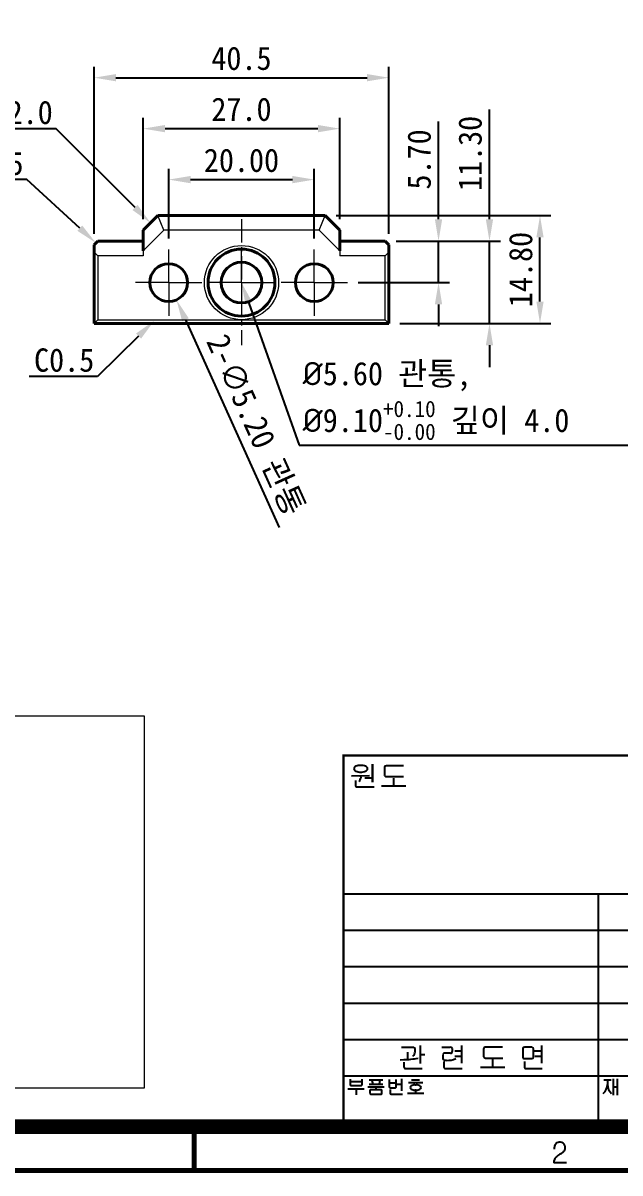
# Model space of a CAD drawing. Header units: millimetres. Extents: x 20 to 420, y 20 to 297.
# Drawn here: x 104 to 186, y 19.6 to 177.6 of the extents above; entities that cross this region are included whole.
import ezdxf
from ezdxf import colors
from ezdxf.entities.mleader import LeaderData, LeaderLine
from ezdxf.math import Vec2, Vec3

# ---------------------------------------------------------------- set-up
doc = ezdxf.new("R2010")
doc.units = ezdxf.units.MM
doc.linetypes.add('CENTERX2', pattern=[20.32, 12.7, -2.54, 2.54, -2.54])
doc.layers.get('0').update_dxf_attribs({"color": 6})
doc.layers.add('0 @ 1', color=6, linetype='Continuous')
for name, color, linetype, lineweight in [('CENTER', 1, 'CENTERX2', 9), ('DIM', 2, 'Continuous', 9), ('OUTLINE', 3, 'Continuous', 40), ('숨은선', 253, 'Continuous', 20)]:
    doc.layers.add(name, color=color, linetype=linetype, lineweight=lineweight)
doc.styles.get("Standard").update_dxf_attribs({"font": '', "height": 3.2})
doc.styles.get('Standard').set_extended_font_data('GulimChe')
doc.dimstyles.new('척도 1배 - (x.x)', dxfattribs={"dimtxt": 3.2, "dimasz": 3, "dimexe": 1.5, "dimexo": 1.5, "dimgap": 1, "dimtad": 1, "dimdec": 1, "dimzin": 0, "dimdsep": 46, "dimtxsty": 'Standard', "dimcen": 0, "dimclrd": 2, "dimclre": 2, "dimclrt": 2, "dimadec": 0, "dimazin": 0, "dimtfac": 0.75, "dimtdec": 1, "dimtmove": 0, "dimatfit": 0, "dimfxl": 1, "dimtfill": 1, "dimtolj": 1, "dimtzin": 0, "dimarcsym": 0})
doc.dimstyles.new('척도 1배 - (x.xx)', dxfattribs={"dimtxt": 3.2, "dimasz": 3, "dimexe": 1.5, "dimexo": 1.5, "dimgap": 1, "dimtad": 1, "dimzin": 0, "dimdsep": 46, "dimtxsty": 'Standard', "dimcen": 0, "dimclrd": 2, "dimclre": 2, "dimclrt": 2, "dimadec": 0, "dimazin": 0, "dimtfac": 0.75, "dimtmove": 0, "dimatfit": 0, "dimfxl": 1, "dimtfill": 1, "dimtolj": 1, "dimtzin": 0, "dimarcsym": 0})

# ---------------------------------------------------------------- blocks, each defined once
blk = doc.blocks.new('SW_CENTERMARKSYMBOL_0')
at = {"color": 0, "linetype": 'Continuous', "lineweight": 0}
for p, q in [((0, 2.5), (0, 4.55)), ((0, 0), (0, 2.5)), ((-2.5, 0), (-4.55, 0)), ((0, 0), (-2.5, 0)), ((0, 0), (0, -2.5)), ((0, 0), (2.5, 0)), ((2.5, 0), (4.55, 0)), ((0, -2.5), (0, -4.55))]:
    blk.add_line(p, q, dxfattribs=at)
blk = doc.blocks.new('SW_CENTERMARKSYMBOL_1')
at = {"color": 0, "linetype": 'Continuous', "lineweight": 0}
for p, q in [((0, 2.5), (0, 4.55)), ((0, 0), (0, 2.5)), ((-2.5, 0), (-4.55, 0)), ((0, 0), (-2.5, 0)), ((0, 0), (0, -2.5)), ((0, 0), (2.5, 0)), ((2.5, 0), (4.55, 0)), ((0, -2.5), (0, -4.55))]:
    blk.add_line(p, q, dxfattribs=at)
blk = doc.blocks.new('SW_CENTERMARKSYMBOL_2')
at = {"color": 0, "linetype": 'Continuous', "lineweight": 0}
for p, q in [((0, 2.5), (0, 4.55)), ((0, 0), (0, 2.5)), ((-2.5, 0), (-4.55, 0)), ((0, 0), (-2.5, 0)), ((0, 0), (0, -2.5)), ((0, 0), (2.5, 0)), ((2.5, 0), (4.55, 0)), ((0, -2.5), (0, -4.55))]:
    blk.add_line(p, q, dxfattribs=at)
blk = doc.blocks.new('*D5')
at = {"layer": 'Defpoints', "color": 0, "ltscale": 0.5, "transparency": 16777216}
for p in [(143.99, 156.12), (123.99, 146.52), (143.99, 146.52)]:
    blk.add_point(p, dxfattribs=at)
at = {"layer": 'DIM', "color": 2, "lineweight": -2, "ltscale": 0.5, "transparency": 16777216}
for p, q in [((123.99, 148.02), (123.99, 157.62)), ((143.99, 148.02), (143.99, 157.62)), ((126.99, 156.12), (140.99, 156.12))]:
    blk.add_line(p, q, dxfattribs=at)
at = {"layer": 'DIM', "color": 2, "ltscale": 0.5, "transparency": 16777216}
for points in [[(126.99, 156.62), (126.99, 155.62), (123.99, 156.12)], [(140.99, 156.62), (140.99, 155.62), (143.99, 156.12)]]:
    blk.add_solid(points, dxfattribs=at)
at = {"layer": 'DIM', "color": 2, "ltscale": 0.5, "transparency": 16777216, "insert": (133.99, 158.75), "char_height": 3.2, "attachment_point": 5, "bg_fill": 3, "box_fill_scale": 1.1, "bg_fill_color": 256, "bg_fill_true_color": 13158600, "bg_fill_transparency": 0}
blk.add_mtext('\\A1;20.00', dxfattribs=at)
blk = doc.blocks.new('*D6')
at = {"layer": 'Defpoints', "color": 0, "ltscale": 0.5, "transparency": 16777216}
for p in [(154.24, 170.12), (113.74, 147.17), (154.24, 147.17)]:
    blk.add_point(p, dxfattribs=at)
at = {"layer": 'DIM', "color": 2, "lineweight": -2, "ltscale": 0.5, "transparency": 16777216}
for p, q in [((113.74, 148.67), (113.74, 171.62)), ((154.24, 148.67), (154.24, 171.62)), ((116.74, 170.12), (151.24, 170.12))]:
    blk.add_line(p, q, dxfattribs=at)
at = {"layer": 'DIM', "color": 2, "ltscale": 0.5, "transparency": 16777216}
for points in [[(116.74, 170.62), (116.74, 169.62), (113.74, 170.12)], [(151.24, 170.62), (151.24, 169.62), (154.24, 170.12)]]:
    blk.add_solid(points, dxfattribs=at)
at = {"layer": 'DIM', "color": 2, "ltscale": 0.5, "transparency": 16777216, "insert": (133.99, 172.76), "char_height": 3.2, "attachment_point": 5, "bg_fill": 3, "box_fill_scale": 1.1, "bg_fill_color": 256, "bg_fill_true_color": 13158600, "bg_fill_transparency": 0}
blk.add_mtext('\\A1;40.5', dxfattribs=at)
blk = doc.blocks.new('*D7')
at = {"layer": 'Defpoints', "color": 0, "ltscale": 0.5, "transparency": 16777216}
for p in [(122.93, 144.34), (125.06, 139.6)]:
    blk.add_point(p, dxfattribs=at)
at = {"layer": 'DIM', "color": 2, "lineweight": -2, "ltscale": 0.5, "transparency": 16777216}
blk.add_line((126.29, 136.86), (139.16, 108.31), dxfattribs=at)
at = {"layer": 'DIM', "color": 2, "ltscale": 0.5, "transparency": 16777216}
blk.add_solid([(126.75, 137.07), (125.84, 136.66), (125.06, 139.6)], dxfattribs=at)
at = {"layer": 'DIM', "color": 2, "ltscale": 0.5, "transparency": 16777216, "insert": (135.88, 122.36), "char_height": 3.2, "attachment_point": 5, "rotation": 294.2519, "bg_fill": 3, "box_fill_scale": 1.1, "bg_fill_color": 256, "bg_fill_true_color": 13158600, "bg_fill_transparency": 0}
blk.add_mtext('\\A1;2-∅5.20 관통', dxfattribs=at)
blk = doc.blocks.new('*D8')
at = {"layer": 'Defpoints', "color": 0, "ltscale": 0.5, "transparency": 16777216}
for p in [(153.74, 147.67), (161.06, 147.67), (148.54, 141.97)]:
    blk.add_point(p, dxfattribs=at)
at = {"layer": 'DIM', "color": 2, "lineweight": -2, "ltscale": 0.5, "transparency": 16777216}
for p, q in [((161.06, 150.67), (161.06, 164.12)), ((155.24, 147.67), (162.56, 147.67)), ((161.06, 141.97), (161.06, 147.67)), ((150.04, 141.97), (162.56, 141.97)), ((161.06, 138.97), (161.06, 135.97))]:
    blk.add_line(p, q, dxfattribs=at)
at = {"layer": 'DIM', "color": 2, "ltscale": 0.5, "transparency": 16777216}
for points in [[(160.56, 150.67), (161.56, 150.67), (161.06, 147.67)], [(160.56, 138.97), (161.56, 138.97), (161.06, 141.97)]]:
    blk.add_solid(points, dxfattribs=at)
at = {"layer": 'DIM', "color": 2, "ltscale": 0.5, "transparency": 16777216, "insert": (158.42, 158.89), "char_height": 3.2, "attachment_point": 5, "rotation": 90, "bg_fill": 3, "box_fill_scale": 1.1, "bg_fill_color": 256, "bg_fill_true_color": 13158600, "bg_fill_transparency": 0}
blk.add_mtext('\\A1;5.70', dxfattribs=at)
blk = doc.blocks.new('*D9')
at = {"layer": 'Defpoints', "color": 0, "ltscale": 0.5, "transparency": 16777216}
for p in [(153.74, 147.67), (168.06, 147.67), (154.24, 136.37)]:
    blk.add_point(p, dxfattribs=at)
at = {"layer": 'DIM', "color": 2, "lineweight": -2, "ltscale": 0.5, "transparency": 16777216}
for p, q in [((168.06, 150.67), (168.06, 165.75)), ((155.24, 147.67), (169.56, 147.67)), ((168.06, 136.37), (168.06, 147.67)), ((155.74, 136.37), (169.56, 136.37)), ((168.06, 133.37), (168.06, 130.37))]:
    blk.add_line(p, q, dxfattribs=at)
at = {"layer": 'DIM', "color": 2, "ltscale": 0.5, "transparency": 16777216}
for points in [[(167.56, 150.67), (168.56, 150.67), (168.06, 147.67)], [(167.56, 133.37), (168.56, 133.37), (168.06, 136.37)]]:
    blk.add_solid(points, dxfattribs=at)
at = {"layer": 'DIM', "color": 2, "ltscale": 0.5, "transparency": 16777216, "insert": (165.42, 159.71), "char_height": 3.2, "attachment_point": 5, "rotation": 90, "bg_fill": 3, "box_fill_scale": 1.1, "bg_fill_color": 256, "bg_fill_true_color": 13158600, "bg_fill_transparency": 0}
blk.add_mtext('\\A1;11.30', dxfattribs=at)
blk = doc.blocks.new('A-3_규격도면_동인광학')
for p, q in [((131.98, 53.34), (131.98, 55.81)), ((131.98, 55.81), (131.98, 53.34)), ((133.64, 55.39), (133.64, 54.33)), ((136.23, 55.6), (133.86, 55.6)), ((129.11, 54.2), (131.59, 54.27)), ((130.36, 54.23), (130.37, 53.91)), ((131.98, 53.87), (130.96, 53.87)), ((133.89, 54.1), (136.27, 54.1)), ((134.88, 53.9), (134.88, 52.86)), ((129.66, 53.56), (129.66, 52.9)), ((129.87, 52.68), (132.24, 52.68)), ((133.22, 52.86), (136.55, 52.86)), ((128, 38), (198, 38)), ((163, 38), (163, 7)), ((128, 33), (198, 33)), ((128, 28), (198, 28)), ((128, 23), (198, 23)), ((128, 18), (198, 18)), ((135.98, 16.93), (137.61, 16.93)), ((136.81, 16.25), (136.81, 15.24)), ((138.54, 17.16), (138.54, 14.69)), ((139.19, 15.89), (138.54, 15.89)), ((141.51, 16.95), (142.68, 16.95)), ((141.65, 15.95), (141.65, 15.38)), ((142.72, 16.12), (141.88, 16.12)), ((142.95, 16.76), (142.95, 16.34)), ((143.29, 16.45), (144.21, 16.45)), ((144.21, 17.16), (144.21, 14.72)), ((147.25, 16.73), (147.25, 15.67)), ((149.84, 16.94), (147.47, 16.94)), ((152.64, 16.75), (152.64, 15.56)), ((153.9, 16.94), (152.85, 16.94)), ((154.09, 15.56), (154.09, 16.72)), ((154.26, 16.45), (155.19, 16.45)), ((155.19, 17.16), (155.19, 14.72)), ((135.78, 15.21), (136.3, 15.22)), ((136.3, 14.87), (136.3, 14.23)), ((141.79, 14.95), (141.79, 14.23)), ((141.83, 15.14), (142.16, 15.13)), ((143.29, 15.71), (144.21, 15.71)), ((147.5, 15.44), (149.88, 15.44)), ((148.49, 15.23), (148.49, 14.2)), ((152.84, 15.37), (153.88, 15.37)), ((152.86, 14.95), (152.86, 14.23)), ((154.27, 15.71), (155.19, 15.71)), ((128, 13), (198, 13)), ((136.56, 14.01), (138.83, 14.01)), ((142.04, 14.01), (144.32, 14.01)), ((146.83, 14.2), (150.16, 14.2)), ((153.11, 14.01), (155.29, 14.01)), ((128.62, 11.22), (130.85, 11.22)), ((128.91, 12.54), (128.91, 11.79)), ((128.91, 12.2), (130.56, 12.2)), ((129.05, 11.66), (130.43, 11.66)), ((129.74, 11.22), (129.74, 10.37)), ((130.56, 11.82), (130.56, 12.54)), ((131.35, 11.49), (133.58, 11.49)), ((131.53, 12.47), (133.39, 12.47)), ((131.53, 11.84), (133.39, 11.84)), ((133.17, 11.09), (131.76, 11.09)), ((131.9, 12.37), (132.02, 11.84)), ((132.46, 11.49), (132.46, 11.09)), ((133.02, 12.36), (132.9, 11.84)), ((134.27, 12.51), (134.27, 11.49)), ((134.27, 12.05), (135.24, 12.05)), ((134.4, 11.37), (135.13, 11.37)), ((134.41, 11.1), (134.41, 10.59)), ((135.24, 11.52), (135.24, 12.51)), ((135.37, 11.87), (135.96, 11.87)), ((135.96, 12.58), (135.96, 10.96)), ((136.95, 12.09), (138.89, 12.09)), ((137.37, 12.45), (138.47, 12.45)), ((137.82, 11.76), (137.91, 11.76)), ((137.91, 11.76), (138, 11.76)), ((163.75, 12.44), (164.78, 12.44)), ((164.26, 12.44), (164.26, 11.82)), ((165.05, 12.59), (165.05, 10.36)), ((165.05, 11.47), (165.59, 11.47)), ((165.59, 12.59), (165.59, 10.36)), ((131.64, 10.99), (131.64, 10.59)), ((131.8, 10.49), (133.17, 10.49)), ((133.29, 10.62), (133.29, 10.99)), ((134.54, 10.49), (136.13, 10.49)), ((136.81, 10.6), (139.03, 10.6)), ((137.91, 11.04), (137.82, 11.04)), ((138, 11.04), (137.91, 11.04)), ((137.91, 11.04), (137.91, 10.6)), ((156.98, 2.93), (156.98, 3.2)), ((157.84, 2.3), (157.74, 2.24)), ((158.18, 2.54), (157.84, 2.3)), ((158.26, 2.6), (158.18, 2.54)), ((156.9, 1.07), (158.65, 1.07))]:
    blk.add_line(p, q)
for points, const_width in [([(0, 0), (0, 277), (400, 277), (400, 0)], 0.7), ([(21, 6), (21, 271), (394, 271), (394, 6)], 2)]:
    blk.add_lwpolyline(points, close=True, dxfattribs=dict(const_width=const_width))
for points, const_width in [([(128, 7), (128, 57), (393, 57)], 0.3), ([(107.5, 0), (107.5, 6.67)], 0.7)]:
    blk.add_lwpolyline(points, dxfattribs=dict(const_width=const_width))
for centre, radius, start, end in [((129.85, 55.13), 0.429, 109.7033, 172.0326), ((130.37, 53.68), 1.97, 90, 109.7033), ((130.37, 53.68), 1.97, 70.2967, 90), ((130.89, 55.13), 0.429, 7.9674, 70.2967), ((133.86, 55.39), 0.217, 90, 179.9617), ((129.85, 55.24), 0.429, 187.9674, 250.2967), ((130.37, 56.69), 1.97, 250.2967, 270), ((129.76, 53.89), 0.602, 313.5964, 1.5108), ((130.37, 56.69), 1.97, 270, 289.7033), ((130.89, 55.24), 0.429, 289.7033, 352.0326), ((133.87, 54.33), 0.23, 180, 273.1332), ((129.87, 52.9), 0.216, 180, 270.036), ((136.77, 16.42), 1.07, 316.4472, 354.1416), ((137.61, 16.7), 0.224, 5.8584, 90), ((135.83, 16.52), 2.01, 354.1416, 5.8584), ((141.88, 15.88), 0.243, 90, 162.7327), ((142.68, 16.66), 0.29, 19.9366, 90), ((142.73, 16.34), 0.223, 268.9289, 0), ((147.47, 16.73), 0.217, 90, 179.9617), ((152.85, 16.73), 0.211, 90, 174.1511), ((153.87, 16.72), 0.223, 0, 81.4867), ((136.15, 25.5), 10.28, 270.7952, 281.7846), ((136.52, 14.23), 0.218, 180, 278.834), ((141.89, 15.38), 0.247, 180, 255.9206), ((142.01, 14.23), 0.218, 180, 278.834), ((142.27, 17.94), 2.82, 267.8535, 294.1102), ((147.48, 15.67), 0.23, 180, 273.1332), ((152.83, 15.56), 0.198, 180, 272.2398), ((153.08, 14.23), 0.218, 180, 278.834), ((153.88, 15.58), 0.214, 270, 355.6406), ((129.04, 11.79), 0.131, 180, 274.282), ((130.43, 11.79), 0.133, 270, 11.7778), ((131.76, 10.97), 0.125, 90, 169.1835), ((133.18, 10.99), 0.103, 0, 98.8347), ((134.39, 11.49), 0.12, 180, 277.6654), ((135.13, 11.5), 0.121, 270, 11.0214), ((137.46, 11.37), 0.306, 117.2376, 174.097), ((137.46, 11.43), 0.306, 185.903, 242.7624), ((137.82, 10.66), 1.1, 90, 117.2376), ((137.82, 12.14), 1.1, 242.7624, 270), ((138, 10.66), 1.1, 62.7624, 90), ((138, 12.14), 1.1, 270, 297.2376), ((138.37, 11.37), 0.306, 5.903, 62.7624), ((138.37, 11.43), 0.306, 297.2376, 354.097), ((162.62, 11.82), 1.64, 310.6997, 0), ((165.87, 11.82), 1.61, 180, 230.1829), ((131.75, 10.59), 0.108, 180, 296.3016), ((133.17, 10.61), 0.119, 270, 7.5903), ((134.52, 10.59), 0.105, 180, 284.5405), ((157.65, 3.2), 0.675, 135.3614, 180), ((157.57, 3.28), 0.56, 116.1126, 135.3614), ((157.74, 2.93), 0.951, 75.511, 116.1126), ((157.84, 3.3), 0.566, 52.7857, 75.511), ((157.74, 3.16), 0.74, 352.4081, 52.7857), ((157.65, 1.28), 0.705, 132.8749, 161.3803), ((159.75, -0.98), 3.8, 121.9901, 132.8749), ((157.61, 3.18), 0.862, 318.1085, 352.4081), ((158.42, 1.02), 1.52, 161.3803, 178.4124)]:
    blk.add_arc(centre, radius, start, end)
blk = doc.blocks.new('*D15')
at = {"layer": 'Defpoints', "color": 0, "ltscale": 0.5, "transparency": 16777216}
for p in [(147.49, 163.12), (120.49, 149.17), (147.49, 149.17)]:
    blk.add_point(p, dxfattribs=at)
at = {"layer": 'DIM', "color": 2, "lineweight": -2, "ltscale": 0.5, "transparency": 16777216}
for p, q in [((120.49, 150.67), (120.49, 164.62)), ((147.49, 150.67), (147.49, 164.62)), ((123.49, 163.12), (144.49, 163.12))]:
    blk.add_line(p, q, dxfattribs=at)
at = {"layer": 'DIM', "color": 2, "ltscale": 0.5, "transparency": 16777216}
for points in [[(123.49, 163.62), (123.49, 162.62), (120.49, 163.12)], [(144.49, 163.62), (144.49, 162.62), (147.49, 163.12)]]:
    blk.add_solid(points, dxfattribs=at)
at = {"layer": 'DIM', "color": 2, "ltscale": 0.5, "transparency": 16777216, "insert": (133.99, 165.76), "char_height": 3.2, "attachment_point": 5, "bg_fill": 3, "box_fill_scale": 1.1, "bg_fill_color": 256, "bg_fill_true_color": 13158600, "bg_fill_transparency": 0}
blk.add_mtext('\\A1;27.0', dxfattribs=at)
blk = doc.blocks.new('*D16')
at = {"layer": 'Defpoints', "color": 0, "ltscale": 0.5, "transparency": 16777216}
for p in [(145.49, 151.17), (175, 151.17), (154.24, 136.37)]:
    blk.add_point(p, dxfattribs=at)
at = {"layer": 'DIM', "color": 2, "lineweight": -2, "ltscale": 0.5, "transparency": 16777216}
for p, q in [((146.99, 151.17), (176.5, 151.17)), ((175, 139.37), (175, 148.17)), ((155.74, 136.37), (176.5, 136.37))]:
    blk.add_line(p, q, dxfattribs=at)
at = {"layer": 'DIM', "color": 2, "ltscale": 0.5, "transparency": 16777216}
for points in [[(174.5, 148.17), (175.5, 148.17), (175, 151.17)], [(174.5, 139.37), (175.5, 139.37), (175, 136.37)]]:
    blk.add_solid(points, dxfattribs=at)
at = {"layer": 'DIM', "color": 2, "ltscale": 0.5, "transparency": 16777216, "insert": (172.36, 143.77), "char_height": 3.2, "attachment_point": 5, "rotation": 90, "bg_fill": 3, "box_fill_scale": 1.1, "bg_fill_color": 256, "bg_fill_true_color": 13158600, "bg_fill_transparency": 0}
blk.add_mtext('\\A1;14.80', dxfattribs=at)

msp = doc.modelspace()

# ---------------------------------------------------------------- linework, layer by layer
at = {"layer": 'DIM', "ltscale": 0.5}
msp.add_lwpolyline([(48.072, 31.332), (120.689, 31.332), (120.689, 82.386), (48.072, 82.386)], close=True, dxfattribs=at)
at = {"layer": 'OUTLINE'}
msp.add_line((113.745, 136.368), (113.745, 146.168), dxfattribs=at)
at = {"layer": '숨은선'}
for p, q in [((113.745, 146.168), (114.245, 145.668)), ((114.245, 145.668), (114.245, 136.868)), ((120.495, 145.668), (114.245, 145.668)), ((120.495, 146.34), (120.495, 145.668)), ((113.745, 136.368), (114.245, 136.868))]:
    msp.add_line(p, q, dxfattribs=at)

# ---------------------------------------------------------------- block references
at = {"layer": 'CENTER', "ltscale": 0.25}
for name, p in [('SW_CENTERMARKSYMBOL_2', (123.995, 141.968)), ('SW_CENTERMARKSYMBOL_0', (133.995, 141.968)), ('SW_CENTERMARKSYMBOL_1', (143.995, 141.968))]:
    msp.add_blockref(name, p, dxfattribs=at)

# ---------------------------------------------------------------- leaders
at = {"layer": 'DIM', "ltscale": 0.5}
ml = msp.add_multileader_mtext('Standard', dxfattribs=at)
ml.set_content('\\A1;{\\fISOCPEUR|b0|i0|c0|p34;\\C2;%%C\\fGulimChe|b0|i0|c129|p49;5.60 관통,\\P\\fISOCPEUR|b0|i0|c0|p34;%%C\\fGulimChe|b0|i0|c129|p49;9.10\\H0.7x;\\S+0.10^ -0.00;\\H1.4286x; 깊이 4.0}', color=256)
ml.set_leader_properties()
ml.build(insert=Vec2(0, 0))
ml.multileader.update_dxf_attribs({"text_left_attachment_type": 5, "text_right_attachment_type": 5, "dogleg_length": 0.36, "arrow_head_size": 3})
ctx = ml.context
ctx.base_point, ctx.char_height, ctx.arrow_head_size, ctx.landing_gap_size, ctx.plane_origin = Vec3(142.296, 119.615), 3.2, 3, 0.09, Vec3(215.035, 126.878)
ctx.left_attachment, ctx.right_attachment = 5, 5
notes = []
notes.append((ctx, [(0, (1, 1, 0), (141.936, 119.615), (1, 0), 0.36, [(0, [(133.995, 141.968)], 0, [])])]))
ctx.mtext.insert, ctx.mtext.flow_direction = Vec3(142.386, 131.069), 5
ml = msp.add_multileader_mtext('Standard', dxfattribs=at)
ml.set_content('\\A1;{\\H1x;\\C2;C0.5}', color=256)
ml.set_leader_properties()
ml.build(insert=Vec2(0, 0))
ml.multileader.update_dxf_attribs({"text_left_attachment_type": 5, "text_right_attachment_type": 5, "dogleg_length": 0.36, "arrow_head_size": 3})
ctx = ml.context
ctx.base_point, ctx.char_height, ctx.arrow_head_size, ctx.landing_gap_size, ctx.plane_origin = Vec3(105.264, 129.088), 3.2, 3, 0.09, Vec3(183.522, 136.351)
ctx.left_attachment, ctx.right_attachment, ctx.text_align_type = 5, 5, 2
notes.append((ctx, [(1, (1, 1, 0), (114.217, 129.088), (-1, 0), 0.36, [(0, [(121.996, 136.732)], 0, [])])]))
ctx.mtext.insert, ctx.mtext.alignment, ctx.mtext.flow_direction = Vec3(113.767, 132.928), 3, 5
for ctx, leaders in notes:
    for number, flags, end, landing, length, lines in leaders:
        leader = LeaderData()
        leader.index, (leader.has_last_leader_line, leader.has_dogleg_vector, leader.attachment_direction) = number, flags
        leader.last_leader_point, leader.dogleg_vector, leader.dogleg_length = Vec3(end), Vec3(landing), length
        for number, points, colour, breaks in lines:
            line = LeaderLine()
            line.index, line.vertices, line.color, line.breaks = number, Vec3.list(points), colors.encode_raw_color(colour), breaks
            leader.lines.append(line)
        ctx.leaders.append(leader)

# ---------------------------------------------------------------- next in the draw order: dimensions: what is measured, and where the dimension line sits
dim = msp.add_linear_dim(base=(143.995, 156.116), p1=(123.995, 146.518), p2=(143.995, 146.518), dimstyle='척도 1배 - (x.xx)', dxfattribs=at)
dim.commit()
dim.dimension.update_dxf_attribs({"geometry": '*D5', "text_midpoint": (133.995, 158.754)})
dim = msp.add_diameter_dim_2p(p1=(122.927, 144.339), p2=(125.063, 139.598), text='2-<> 관통', dimstyle='척도 1배 - (x.xx)', override={"dimtofl": 0}, dxfattribs=at)
dim.commit()
dim.dimension.update_dxf_attribs({"geometry": '*D7', "text_midpoint": (135.881, 122.36)})

# ---------------------------------------------------------------- next in the draw order: linework, layer by layer
at = {"layer": 'OUTLINE'}
for centre, radius in [((123.995, 141.968), 2.6), ((133.995, 141.968), 2.8)]:
    msp.add_circle(centre, radius, dxfattribs=at)
at = {"layer": '숨은선'}
msp.add_line((114.245, 136.868), (133.995, 136.868), dxfattribs=at)

# ---------------------------------------------------------------- next in the draw order: dimensions: what is measured, and where the dimension line sits
at = {"layer": 'DIM', "ltscale": 0.5}
dim = msp.add_linear_dim(base=(154.245, 170.116), p1=(113.745, 147.168), p2=(154.245, 147.168), dimstyle='척도 1배 - (x.x)', dxfattribs=at)
dim.commit()
dim.dimension.update_dxf_attribs({"geometry": '*D6', "text_midpoint": (133.995, 172.756)})

# ---------------------------------------------------------------- next in the draw order: linework, layer by layer
at = {"layer": 'CENTER', "ltscale": 0.25}
msp.add_line((133.995, 150.668), (133.995, 133.368), dxfattribs=at)
at = {"layer": 'OUTLINE'}
for p, q in [((114.245, 147.668), (113.745, 147.168)), ((113.745, 146.168), (113.745, 147.168)), ((114.245, 147.668), (120.495, 147.668))]:
    msp.add_line(p, q, dxfattribs=at)
msp.add_circle((133.995, 141.968), 4.6, dxfattribs=at)
at = {"layer": '숨은선'}
msp.add_circle((133.995, 141.968), 5.1, dxfattribs=at)

# ---------------------------------------------------------------- next in the draw order: dimensions: what is measured, and where the dimension line sits
at = {"layer": 'DIM', "ltscale": 0.5}
dim = msp.add_linear_dim(base=(161.06, 147.668), p1=(148.545, 141.968), p2=(153.745, 147.668), angle=90, dimstyle='척도 1배 - (x.xx)', dxfattribs=at)
dim.commit()
dim.dimension.update_dxf_attribs({"geometry": '*D8', "text_midpoint": (158.419, 158.892)})

# ---------------------------------------------------------------- next in the draw order: leaders
ml = msp.add_multileader_mtext('Standard', dxfattribs=at)
ml.set_content('\\A1;{\\C2;2-C0.5}', color=256)
ml.set_leader_properties()
ml.build(insert=Vec2(0, 0))
ml.multileader.update_dxf_attribs({"text_left_attachment_type": 5, "text_right_attachment_type": 5, "dogleg_length": 0.36, "arrow_head_size": 3})
ctx = ml.context
ctx.base_point, ctx.char_height, ctx.arrow_head_size, ctx.landing_gap_size, ctx.plane_origin = Vec3(91.176, 156.116), 3.2, 3, 0.09, Vec3(148.351, 156.047)
ctx.left_attachment, ctx.right_attachment, ctx.text_align_type = 5, 5, 2
notes = []
notes.append((ctx, [(1, (1, 1, 0), (104.503, 156.116), (-1, 0), 0.36, [(0, [(113.995, 147.418)], 0, [])])]))
ctx.mtext.insert, ctx.mtext.alignment, ctx.mtext.flow_direction = Vec3(104.053, 159.956), 3, 5
for ctx, leaders in notes:
    for number, flags, end, landing, length, lines in leaders:
        leader = LeaderData()
        leader.index, (leader.has_last_leader_line, leader.has_dogleg_vector, leader.attachment_direction) = number, flags
        leader.last_leader_point, leader.dogleg_vector, leader.dogleg_length = Vec3(end), Vec3(landing), length
        for number, points, colour, breaks in lines:
            line = LeaderLine()
            line.index, line.vertices, line.color, line.breaks = number, Vec3.list(points), colors.encode_raw_color(colour), breaks
            leader.lines.append(line)
        ctx.leaders.append(leader)

# ---------------------------------------------------------------- next in the draw order: dimensions: what is measured, and where the dimension line sits
dim = msp.add_linear_dim(base=(168.06, 147.668), p1=(154.245, 136.368), p2=(153.745, 147.668), angle=90, dimstyle='척도 1배 - (x.xx)', dxfattribs=at)
dim.commit()
dim.dimension.update_dxf_attribs({"geometry": '*D9', "text_midpoint": (165.417, 159.709)})

# ---------------------------------------------------------------- next in the draw order: block references
at = {"layer": '0 @ 1'}
msp.add_blockref('A-3_규격도면_동인광학', (20, 20), dxfattribs=at)

# ---------------------------------------------------------------- next in the draw order: dimensions: what is measured, and where the dimension line sits
at = {"layer": 'DIM', "ltscale": 0.5}
dim = msp.add_linear_dim(base=(147.495, 163.116), p1=(120.495, 149.168), p2=(147.495, 149.168), dimstyle='척도 1배 - (x.x)', dxfattribs=at)
dim.commit()
dim.dimension.update_dxf_attribs({"geometry": '*D15', "text_midpoint": (133.995, 165.756)})

# ---------------------------------------------------------------- next in the draw order: linework, layer by layer
at = {"layer": 'OUTLINE'}
for p, q in [((120.495, 149.168), (122.495, 151.168)), ((120.495, 146.34), (120.495, 149.168))]:
    msp.add_line(p, q, dxfattribs=at)
at = {"layer": '숨은선'}
for p, q in [((123.323, 149.168), (122.495, 151.168)), ((123.323, 149.168), (120.495, 146.34)), ((144.666, 149.168), (123.323, 149.168))]:
    msp.add_line(p, q, dxfattribs=at)

# ---------------------------------------------------------------- next in the draw order: dimensions: what is measured, and where the dimension line sits
at = {"layer": 'DIM', "ltscale": 0.5}
dim = msp.add_linear_dim(base=(175.004, 151.168), p1=(154.245, 136.368), p2=(145.495, 151.168), angle=90, dimstyle='척도 1배 - (x.xx)', dxfattribs=at)
dim.commit()
dim.dimension.update_dxf_attribs({"geometry": '*D16', "text_midpoint": (172.362, 143.768)})

# ---------------------------------------------------------------- next in the draw order: leaders
ml = msp.add_multileader_mtext('Standard', dxfattribs=at)
ml.set_content('\\A1;{\\C2;2-C2.0}', color=256)
ml.set_leader_properties()
ml.build(insert=Vec2(0, 0))
ml.multileader.update_dxf_attribs({"text_left_attachment_type": 5, "text_right_attachment_type": 5, "dogleg_length": 0.36, "arrow_head_size": 3})
ctx = ml.context
ctx.base_point, ctx.char_height, ctx.arrow_head_size, ctx.landing_gap_size, ctx.plane_origin = Vec3(95.2, 163.116), 3.2, 3, 0.09, Vec3(148.351, 160.944)
ctx.left_attachment, ctx.right_attachment, ctx.text_align_type = 5, 5, 2
notes = []
notes.append((ctx, [(1, (1, 1, 0), (108.519, 163.116), (-1, 0), 0.36, [(0, [(121.495, 150.168)], 0, [])])]))
ctx.mtext.insert, ctx.mtext.alignment, ctx.mtext.flow_direction = Vec3(108.069, 166.956), 3, 5
for ctx, leaders in notes:
    for number, flags, end, landing, length, lines in leaders:
        leader = LeaderData()
        leader.index, (leader.has_last_leader_line, leader.has_dogleg_vector, leader.attachment_direction) = number, flags
        leader.last_leader_point, leader.dogleg_vector, leader.dogleg_length = Vec3(end), Vec3(landing), length
        for number, points, colour, breaks in lines:
            line = LeaderLine()
            line.index, line.vertices, line.color, line.breaks = number, Vec3.list(points), colors.encode_raw_color(colour), breaks
            leader.lines.append(line)
        ctx.leaders.append(leader)

# ---------------------------------------------------------------- next in the draw order: linework, layer by layer
at = {"layer": 'OUTLINE'}
for p, q in [((122.495, 151.168), (145.495, 151.168)), ((145.495, 151.168), (147.495, 149.168)), ((147.495, 149.168), (147.495, 146.34)), ((147.495, 147.668), (153.745, 147.668)), ((154.245, 147.168), (153.745, 147.668)), ((154.245, 147.168), (154.245, 146.168)), ((154.245, 146.168), (154.245, 136.368)), ((154.245, 136.368), (113.745, 136.368))]:
    msp.add_line(p, q, dxfattribs=at)
msp.add_circle((143.995, 141.968), 2.6, dxfattribs=at)
at = {"layer": '숨은선'}
for p, q in [((144.666, 149.168), (145.495, 151.168)), ((147.495, 146.34), (144.666, 149.168)), ((147.495, 146.34), (147.495, 145.668)), ((153.745, 145.668), (147.495, 145.668)), ((153.745, 145.668), (154.245, 146.168)), ((153.745, 136.868), (153.745, 145.668)), ((133.995, 136.868), (153.745, 136.868)), ((153.745, 136.868), (154.245, 136.368))]:
    msp.add_line(p, q, dxfattribs=at)

doc.saveas('drawing.dxf')
